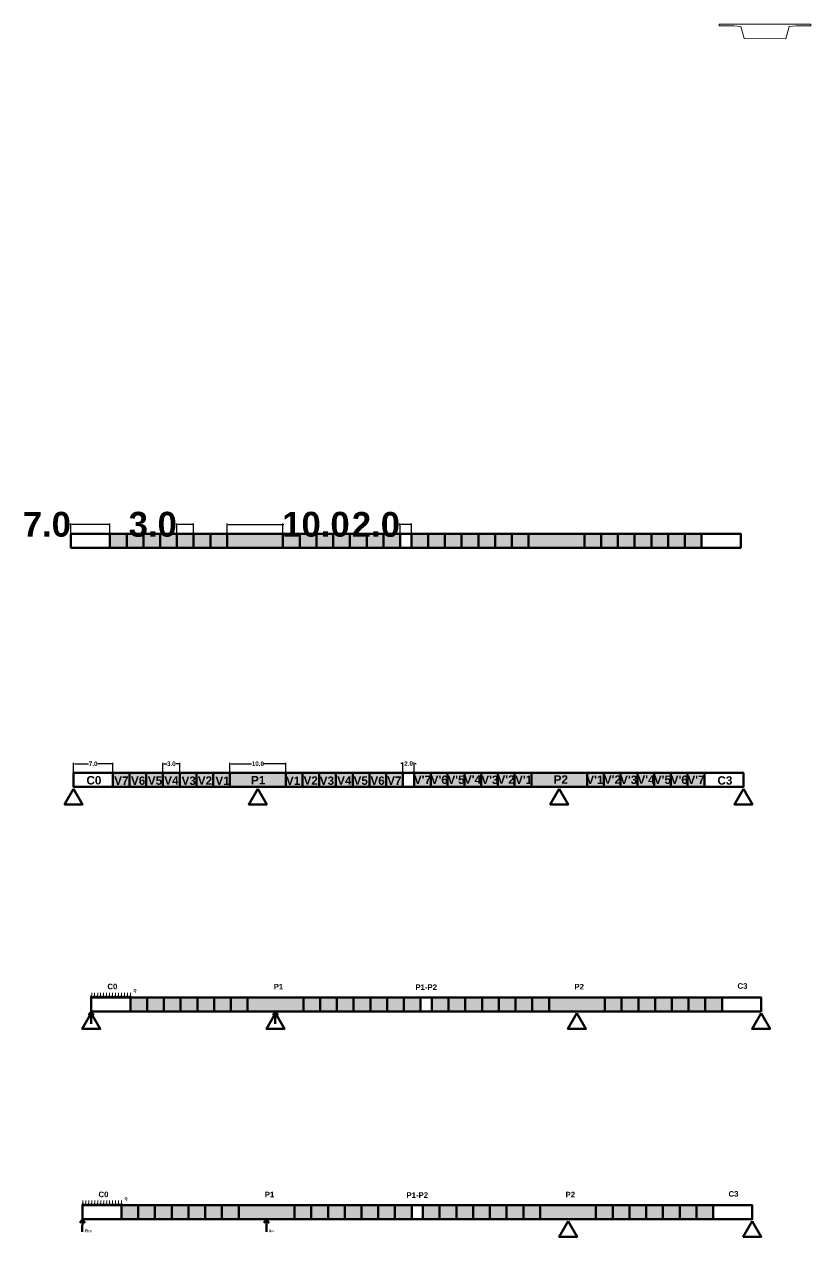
# Model space of a CAD drawing. Header units: metres. Extents: x 933 to 1658, y 433 to 671.
# Drawn here: x 1123.5 to 1264.3, y 451.2 to 668.4 of the extents above; entities that cross this region are included whole.
import ezdxf

# ---------------------------------------------------------------- set-up
doc = ezdxf.new("R2010")
doc.units = ezdxf.units.M
doc.header["$MEASUREMENT"] = 0
doc.linetypes.add('DASHED2', pattern=[0.375, 0.25, -0.125])
doc.styles.get("Standard").update_dxf_attribs({"font": 'arialbd.ttf'})
doc.dimstyles.new('Annotative', dxfattribs={"dimtxt": 0.8, "dimasz": 0.18, "dimexe": 0.18, "dimexo": 0.0625, "dimgap": 0.09, "dimtad": 0, "dimtih": 1, "dimtoh": 1, "dimdec": 1, "dimzin": 0, "dimdsep": 46, "dimtxsty": 'Standard', "dimcen": 0.09, "dimadec": 0, "dimazin": 0, "dimtfac": 1, "dimtdec": 1, "dimtofl": 0, "dimtmove": 0, "dimatfit": 3, "dimfxl": 1, "dimtolj": 1, "dimtzin": 0, "dimarcsym": 0})

# ---------------------------------------------------------------- blocks, each defined once
blk = doc.blocks.new('*U7')
at = {"color": 5, "lineweight": 18}
for p, q in [((0, 0), (-0.18, -0.24)), ((-0.02, -0.83), (0, 0)), ((0, 0), (0.17, -0.25))]:
    blk.add_line(p, q, dxfattribs=at)
blk = doc.blocks.new('*U8')
at = {"color": 0, "linetype": 'ByBlock', "lineweight": -2, "transparency": 16777216, "rotation": 180}
for p in [(976.89, 609.4), (977.42, 609.4), (977.96, 609.4), (978.49, 609.4), (979.03, 609.4), (979.56, 609.4), (980.1, 609.4), (980.63, 609.4), (981.17, 609.4), (981.7, 609.4), (982.23, 609.4), (982.77, 609.4), (983.3, 609.4), (983.84, 609.4)]:
    blk.add_blockref('*U7', p, dxfattribs=at)
blk = doc.blocks.new('*U9')
at = {"color": 5, "lineweight": 18}
for p, q in [((0, 0), (-0.18, -0.24)), ((-0.02, -0.83), (0, 0)), ((0, 0), (0.17, -0.25))]:
    blk.add_line(p, q, dxfattribs=at)
blk = doc.blocks.new('*U10')
at = {"color": 0, "linetype": 'ByBlock', "lineweight": -2, "transparency": 16777216, "rotation": 180}
for p in [(976.89, 609.4), (977.42, 609.4), (977.96, 609.4), (978.49, 609.4), (979.03, 609.4), (979.56, 609.4), (980.1, 609.4), (980.63, 609.4), (981.17, 609.4), (981.7, 609.4), (982.23, 609.4), (982.77, 609.4), (983.3, 609.4), (983.84, 609.4)]:
    blk.add_blockref('*U9', p, dxfattribs=at)
blk = doc.blocks.new('*D11')
at = {"color": 0, "lineweight": -2, "transparency": 16777216}
for p, q in [((1131.8, 578.78), (1131.62, 578.78)), ((1131.8, 577.17), (1131.8, 578.96)), ((1138.62, 578.78), (1131.98, 578.78)), ((1138.8, 577.17), (1138.8, 578.96))]:
    blk.add_line(p, q, dxfattribs=at)
at = {"color": 0, "lineweight": 50, "transparency": 16777216}
for points in [[(1131.98, 578.81), (1131.98, 578.75), (1131.8, 578.78)], [(1138.62, 578.81), (1138.62, 578.75), (1138.8, 578.78)]]:
    blk.add_solid(points, dxfattribs=at)
at = {"layer": 'Defpoints', "color": 0, "lineweight": 50, "transparency": 16777216}
for p in [(1131.8, 578.78), (1131.8, 577.11), (1138.8, 577.11)]:
    blk.add_point(p, dxfattribs=at)
at = {"color": 0, "lineweight": 50, "transparency": 16777216, "insert": (1127.5, 578.78), "char_height": 0.8, "attachment_point": 5}
blk.add_mtext('\\A1;{\\H5.55556x;7.0}', dxfattribs=at)
blk = doc.blocks.new('*D12')
at = {"color": 0, "lineweight": -2, "transparency": 16777216}
for p, q in [((1150.8, 578.78), (1150.62, 578.78)), ((1150.8, 577.17), (1150.8, 578.96)), ((1153.62, 578.78), (1150.98, 578.78)), ((1153.8, 577.17), (1153.8, 578.96))]:
    blk.add_line(p, q, dxfattribs=at)
at = {"color": 0, "lineweight": 50, "transparency": 16777216}
for points in [[(1150.98, 578.81), (1150.98, 578.75), (1150.8, 578.78)], [(1153.62, 578.81), (1153.62, 578.75), (1153.8, 578.78)]]:
    blk.add_solid(points, dxfattribs=at)
at = {"layer": 'Defpoints', "color": 0, "lineweight": 50, "transparency": 16777216}
for p in [(1150.8, 578.78), (1150.8, 577.11), (1153.8, 577.11)]:
    blk.add_point(p, dxfattribs=at)
at = {"color": 0, "lineweight": 50, "transparency": 16777216, "insert": (1146.48, 578.78), "char_height": 0.8, "attachment_point": 5}
blk.add_mtext('\\A1;{\\H5.55556x;3.0}', dxfattribs=at)
blk = doc.blocks.new('*D13')
at = {"color": 0, "lineweight": -2, "transparency": 16777216}
for p, q in [((1159.8, 577.17), (1159.8, 578.96)), ((1159.98, 578.78), (1169.62, 578.78)), ((1169.8, 577.17), (1169.8, 578.96)), ((1169.8, 578.78), (1169.98, 578.78))]:
    blk.add_line(p, q, dxfattribs=at)
at = {"color": 0, "lineweight": 50, "transparency": 16777216}
for points in [[(1159.98, 578.81), (1159.98, 578.75), (1159.8, 578.78)], [(1169.62, 578.81), (1169.62, 578.75), (1169.8, 578.78)]]:
    blk.add_solid(points, dxfattribs=at)
at = {"layer": 'Defpoints', "color": 0, "lineweight": 50, "transparency": 16777216}
for p in [(1169.8, 578.78), (1159.8, 577.11), (1169.8, 577.11)]:
    blk.add_point(p, dxfattribs=at)
at = {"color": 0, "lineweight": 50, "transparency": 16777216, "insert": (1175.71, 578.78), "char_height": 0.8, "attachment_point": 5}
blk.add_mtext('\\A1;{\\H5.55556x;10.0}', dxfattribs=at)
blk = doc.blocks.new('*D14')
at = {"color": 0, "lineweight": -2, "transparency": 16777216}
for p, q in [((1190.8, 578.75), (1190.62, 578.75)), ((1190.8, 577.17), (1190.8, 578.93)), ((1192.62, 578.75), (1190.98, 578.75)), ((1192.8, 577.17), (1192.8, 578.93))]:
    blk.add_line(p, q, dxfattribs=at)
at = {"color": 0, "lineweight": 50, "transparency": 16777216}
for points in [[(1190.98, 578.78), (1190.98, 578.72), (1190.8, 578.75)], [(1192.62, 578.78), (1192.62, 578.72), (1192.8, 578.75)]]:
    blk.add_solid(points, dxfattribs=at)
at = {"layer": 'Defpoints', "color": 0, "lineweight": 50, "transparency": 16777216}
for p in [(1190.8, 578.75), (1190.8, 577.11), (1192.8, 577.11)]:
    blk.add_point(p, dxfattribs=at)
at = {"color": 0, "lineweight": 50, "transparency": 16777216, "insert": (1186.45, 578.75), "char_height": 0.8, "attachment_point": 5}
blk.add_mtext('\\A1;{\\H5.55556x;2.0}', dxfattribs=at)
blk = doc.blocks.new('*D15')
at = {"color": 0, "lineweight": -2, "transparency": 16777216}
for p, q in [((1132.3, 534.33), (1132.3, 536.09)), ((1132.48, 535.91), (1134.98, 535.91)), ((1139.12, 535.91), (1136.61, 535.91)), ((1139.3, 534.33), (1139.3, 536.09))]:
    blk.add_line(p, q, dxfattribs=at)
at = {"color": 0, "lineweight": 50, "transparency": 16777216}
for points in [[(1132.48, 535.94), (1132.48, 535.88), (1132.3, 535.91)], [(1139.12, 535.94), (1139.12, 535.88), (1139.3, 535.91)]]:
    blk.add_solid(points, dxfattribs=at)
at = {"layer": 'Defpoints', "color": 0, "lineweight": 50, "transparency": 16777216}
for p in [(1139.3, 535.91), (1132.3, 534.27), (1139.3, 534.27)]:
    blk.add_point(p, dxfattribs=at)
at = {"color": 0, "lineweight": 50, "transparency": 16777216, "insert": (1135.8, 535.91), "char_height": 0.8, "attachment_point": 5}
blk.add_mtext('\\A1;7.0', dxfattribs=at)
blk = doc.blocks.new('*D16')
at = {"color": 0, "lineweight": -2, "transparency": 16777216}
for p, q in [((1148.3, 534.33), (1148.3, 536.09)), ((1148.48, 535.91), (1148.98, 535.91)), ((1151.12, 535.91), (1150.61, 535.91)), ((1151.3, 534.33), (1151.3, 536.09))]:
    blk.add_line(p, q, dxfattribs=at)
at = {"color": 0, "lineweight": 50, "transparency": 16777216}
for points in [[(1148.48, 535.94), (1148.48, 535.88), (1148.3, 535.91)], [(1151.12, 535.94), (1151.12, 535.88), (1151.3, 535.91)]]:
    blk.add_solid(points, dxfattribs=at)
at = {"layer": 'Defpoints', "color": 0, "lineweight": 50, "transparency": 16777216}
for p in [(1151.3, 535.91), (1148.3, 534.27), (1151.3, 534.27)]:
    blk.add_point(p, dxfattribs=at)
at = {"color": 0, "lineweight": 50, "transparency": 16777216, "insert": (1149.8, 535.91), "char_height": 0.8, "attachment_point": 5}
blk.add_mtext('\\A1;3.0', dxfattribs=at)
blk = doc.blocks.new('*D17')
at = {"color": 0, "lineweight": -2, "transparency": 16777216}
for p, q in [((1160.3, 534.33), (1160.3, 536.09)), ((1160.48, 535.91), (1164.19, 535.91)), ((1170.12, 535.91), (1166.4, 535.91)), ((1170.3, 534.33), (1170.3, 536.09))]:
    blk.add_line(p, q, dxfattribs=at)
at = {"color": 0, "lineweight": 50, "transparency": 16777216}
for points in [[(1160.48, 535.94), (1160.48, 535.88), (1160.3, 535.91)], [(1170.12, 535.94), (1170.12, 535.88), (1170.3, 535.91)]]:
    blk.add_solid(points, dxfattribs=at)
at = {"layer": 'Defpoints', "color": 0, "lineweight": 50, "transparency": 16777216}
for p in [(1170.3, 535.91), (1160.3, 534.27), (1170.3, 534.27)]:
    blk.add_point(p, dxfattribs=at)
at = {"color": 0, "lineweight": 50, "transparency": 16777216, "insert": (1165.3, 535.91), "char_height": 0.8, "attachment_point": 5}
blk.add_mtext('\\A1;10.0', dxfattribs=at)
blk = doc.blocks.new('*D18')
at = {"color": 0, "lineweight": -2, "transparency": 16777216}
for p, q in [((1191.12, 535.93), (1190.94, 535.93)), ((1191.3, 534.33), (1191.3, 536.11)), ((1193.3, 534.33), (1193.3, 536.11)), ((1193.48, 535.93), (1193.66, 535.93))]:
    blk.add_line(p, q, dxfattribs=at)
at = {"color": 0, "lineweight": 50, "transparency": 16777216}
for points in [[(1191.12, 535.96), (1191.12, 535.9), (1191.3, 535.93)], [(1193.48, 535.96), (1193.48, 535.9), (1193.3, 535.93)]]:
    blk.add_solid(points, dxfattribs=at)
at = {"layer": 'Defpoints', "color": 0, "lineweight": 50, "transparency": 16777216}
for p in [(1191.3, 535.93), (1191.3, 534.27), (1193.3, 534.27)]:
    blk.add_point(p, dxfattribs=at)
at = {"color": 0, "lineweight": 50, "transparency": 16777216, "insert": (1192.3, 535.93), "char_height": 0.8, "attachment_point": 5}
blk.add_mtext('\\A1;2.0', dxfattribs=at)

msp = doc.modelspace()

# ---------------------------------------------------------------- hatches: boundary and pattern name
at = {"linetype": 'DASHED2', "lineweight": 50}
h = msp.add_hatch(color=2, dxfattribs=at)
h.dxf.hatch_style = 1
h.paths.add_polyline_path([(1141.80072, 577.11198), (1138.80072, 577.11198), (1138.80072, 574.61198), (1141.80072, 574.61198)])
h.paths.add_polyline_path([(1144.80072, 577.11198), (1141.80072, 577.11198), (1141.80072, 574.61198), (1144.80072, 574.61198)])
h.paths.add_polyline_path([(1150.80072, 577.11198), (1147.80072, 577.11198), (1147.80072, 574.61198), (1150.80072, 574.61198)])
h.paths.add_polyline_path([(1147.80072, 577.11198), (1144.80072, 577.11198), (1144.80072, 574.61198), (1147.80072, 574.61198)])
h.paths.add_polyline_path([(1153.80072, 577.11198), (1150.80072, 577.11198), (1150.80072, 574.61198), (1153.80072, 574.61198)])
h.paths.add_polyline_path([(1156.80072, 577.11198), (1153.80072, 577.11198), (1153.80072, 574.61198), (1156.80072, 574.61198)])
h.paths.add_polyline_path([(1159.80072, 577.11198), (1156.80072, 577.11198), (1156.80072, 574.61198), (1159.80072, 574.61198)])
h = msp.add_hatch(color=8, dxfattribs=at)
h.dxf.hatch_style = 1
h.paths.add_polyline_path([(1169.80072, 577.11198), (1164.80072, 577.11198), (1159.80072, 577.11198), (1159.80072, 574.61198), (1164.80072, 574.61198), (1169.80072, 574.61198)])
h = msp.add_hatch(color=2, dxfattribs=at)
h.dxf.hatch_style = 1
h.paths.add_polyline_path([(1187.80072, 577.11198), (1190.80072, 577.11198), (1190.80072, 574.61198), (1187.80072, 574.61198)])
h.paths.add_polyline_path([(1184.80072, 577.11198), (1187.80072, 577.11198), (1187.80072, 574.61198), (1184.80072, 574.61198)])
h.paths.add_polyline_path([(1178.80072, 577.11198), (1181.80072, 577.11198), (1181.80072, 574.61198), (1178.80072, 574.61198)])
h.paths.add_polyline_path([(1181.80072, 577.11198), (1184.80072, 577.11198), (1184.80072, 574.61198), (1181.80072, 574.61198)])
h.paths.add_polyline_path([(1175.80072, 577.11198), (1178.80072, 577.11198), (1178.80072, 574.61198), (1175.80072, 574.61198)])
h.paths.add_polyline_path([(1172.80072, 577.11198), (1175.80072, 577.11198), (1175.80072, 574.61198), (1172.80072, 574.61198)])
h.paths.add_polyline_path([(1169.80072, 577.11198), (1172.80072, 577.11198), (1172.80072, 574.61198), (1169.80072, 574.61198)])
h = msp.add_hatch(color=2, dxfattribs=at)
h.dxf.hatch_style = 1
h.paths.add_polyline_path([(1195.80072, 577.11198), (1192.80072, 577.11198), (1192.80072, 574.61198), (1195.80072, 574.61198)])
h.paths.add_polyline_path([(1198.80072, 577.11198), (1195.80072, 577.11198), (1195.80072, 574.61198), (1198.80072, 574.61198)])
h.paths.add_polyline_path([(1204.80072, 577.11198), (1201.80072, 577.11198), (1201.80072, 574.61198), (1204.80072, 574.61198)])
h.paths.add_polyline_path([(1201.80072, 577.11198), (1198.80072, 577.11198), (1198.80072, 574.61198), (1201.80072, 574.61198)])
h.paths.add_polyline_path([(1207.80072, 577.11198), (1204.80072, 577.11198), (1204.80072, 574.61198), (1207.80072, 574.61198)])
h.paths.add_polyline_path([(1210.80072, 577.11198), (1207.80072, 577.11198), (1207.80072, 574.61198), (1210.80072, 574.61198)])
h.paths.add_polyline_path([(1213.80072, 577.11198), (1210.80072, 577.11198), (1210.80072, 574.61198), (1213.80072, 574.61198)])
h = msp.add_hatch(color=8, dxfattribs=at)
h.dxf.hatch_style = 1
h.paths.add_polyline_path([(1223.80072, 574.61198), (1223.80072, 577.11198), (1218.80072, 577.11198), (1213.80072, 577.11198), (1213.80072, 574.61198), (1218.80072, 574.61198)])
h = msp.add_hatch(color=2, dxfattribs=at)
h.dxf.hatch_style = 1
h.paths.add_polyline_path([(1241.80072, 577.11198), (1244.80072, 577.11198), (1244.80072, 574.61198), (1241.80072, 574.61198)])
h.paths.add_polyline_path([(1238.80072, 577.11198), (1241.80072, 577.11198), (1241.80072, 574.61198), (1238.80072, 574.61198)])
h.paths.add_polyline_path([(1232.80072, 577.11198), (1235.80072, 577.11198), (1235.80072, 574.61198), (1232.80072, 574.61198)])
h.paths.add_polyline_path([(1235.80072, 577.11198), (1238.80072, 577.11198), (1238.80072, 574.61198), (1235.80072, 574.61198)])
h.paths.add_polyline_path([(1229.80072, 577.11198), (1232.80072, 577.11198), (1232.80072, 574.61198), (1229.80072, 574.61198)])
h.paths.add_polyline_path([(1226.80072, 577.11198), (1229.80072, 577.11198), (1229.80072, 574.61198), (1226.80072, 574.61198)])
h.paths.add_polyline_path([(1223.80072, 577.11198), (1226.80072, 577.11198), (1226.80072, 574.61198), (1223.80072, 574.61198)])
h = msp.add_hatch(color=2, dxfattribs=at)
h.dxf.hatch_style = 1
h.paths.add_polyline_path([(1142.29576, 534.27108), (1139.29576, 534.27108), (1139.29576, 531.77108), (1142.29576, 531.77108)])
h.paths.add_polyline_path([(1145.29576, 534.27108), (1142.29576, 534.27108), (1142.29576, 531.77108), (1145.29576, 531.77108)])
h.paths.add_polyline_path([(1151.29576, 534.27108), (1148.29576, 534.27108), (1148.29576, 531.77108), (1151.29576, 531.77108)])
h.paths.add_polyline_path([(1148.29576, 534.27108), (1145.29576, 534.27108), (1145.29576, 531.77108), (1148.29576, 531.77108)])
h.paths.add_polyline_path([(1154.29576, 534.27108), (1151.29576, 534.27108), (1151.29576, 531.77108), (1154.29576, 531.77108)])
h.paths.add_polyline_path([(1157.29576, 534.27108), (1154.29576, 534.27108), (1154.29576, 531.77108), (1157.29576, 531.77108)])
h.paths.add_polyline_path([(1160.29576, 534.27108), (1157.29576, 534.27108), (1157.29576, 531.77108), (1160.29576, 531.77108)])
h = msp.add_hatch(color=8, dxfattribs=at)
h.dxf.hatch_style = 1
h.paths.add_polyline_path([(1170.29576, 534.27108), (1165.29576, 534.27108), (1160.29576, 534.27108), (1160.29576, 531.77108), (1165.29576, 531.77108), (1170.29576, 531.77108)])
h = msp.add_hatch(color=2, dxfattribs=at)
h.dxf.hatch_style = 1
h.paths.add_polyline_path([(1188.29576, 534.27108), (1191.29576, 534.27108), (1191.29576, 531.77108), (1188.29576, 531.77108)])
h.paths.add_polyline_path([(1185.29576, 534.27108), (1188.29576, 534.27108), (1188.29576, 531.77108), (1185.29576, 531.77108)])
h.paths.add_polyline_path([(1179.29576, 534.27108), (1182.29576, 534.27108), (1182.29576, 531.77108), (1179.29576, 531.77108)])
h.paths.add_polyline_path([(1182.29576, 534.27108), (1185.29576, 534.27108), (1185.29576, 531.77108), (1182.29576, 531.77108)])
h.paths.add_polyline_path([(1176.29576, 534.27108), (1179.29576, 534.27108), (1179.29576, 531.77108), (1176.29576, 531.77108)])
h.paths.add_polyline_path([(1173.29576, 534.27108), (1176.29576, 534.27108), (1176.29576, 531.77108), (1173.29576, 531.77108)])
h.paths.add_polyline_path([(1170.29576, 534.27108), (1173.29576, 534.27108), (1173.29576, 531.77108), (1170.29576, 531.77108)])
h = msp.add_hatch(color=2, dxfattribs=at)
h.dxf.hatch_style = 1
h.paths.add_polyline_path([(1196.29576, 534.27108), (1193.29576, 534.27108), (1193.29576, 531.77108), (1196.29576, 531.77108)])
h.paths.add_polyline_path([(1199.29576, 534.27108), (1196.29576, 534.27108), (1196.29576, 531.77108), (1199.29576, 531.77108)])
h.paths.add_polyline_path([(1205.29576, 534.27108), (1202.29576, 534.27108), (1202.29576, 531.77108), (1205.29576, 531.77108)])
h.paths.add_polyline_path([(1202.29576, 534.27108), (1199.29576, 534.27108), (1199.29576, 531.77108), (1202.29576, 531.77108)])
h.paths.add_polyline_path([(1208.29576, 534.27108), (1205.29576, 534.27108), (1205.29576, 531.77108), (1208.29576, 531.77108)])
h.paths.add_polyline_path([(1211.29576, 534.27108), (1208.29576, 534.27108), (1208.29576, 531.77108), (1211.29576, 531.77108)])
h.paths.add_polyline_path([(1214.29576, 534.27108), (1211.29576, 534.27108), (1211.29576, 531.77108), (1214.29576, 531.77108)])
h = msp.add_hatch(color=8, dxfattribs=at)
h.dxf.hatch_style = 1
h.paths.add_polyline_path([(1224.29576, 531.77108), (1224.29576, 534.27108), (1219.29576, 534.27108), (1214.29576, 534.27108), (1214.29576, 531.77108), (1219.29576, 531.77108)])
h = msp.add_hatch(color=2, dxfattribs=at)
h.dxf.hatch_style = 1
h.paths.add_polyline_path([(1242.29576, 534.27108), (1245.29576, 534.27108), (1245.29576, 531.77108), (1242.29576, 531.77108)])
h.paths.add_polyline_path([(1239.29576, 534.27108), (1242.29576, 534.27108), (1242.29576, 531.77108), (1239.29576, 531.77108)])
h.paths.add_polyline_path([(1233.29576, 534.27108), (1236.29576, 534.27108), (1236.29576, 531.77108), (1233.29576, 531.77108)])
h.paths.add_polyline_path([(1236.29576, 534.27108), (1239.29576, 534.27108), (1239.29576, 531.77108), (1236.29576, 531.77108)])
h.paths.add_polyline_path([(1230.29576, 534.27108), (1233.29576, 534.27108), (1233.29576, 531.77108), (1230.29576, 531.77108)])
h.paths.add_polyline_path([(1227.29576, 534.27108), (1230.29576, 534.27108), (1230.29576, 531.77108), (1227.29576, 531.77108)])
h.paths.add_polyline_path([(1224.29576, 534.27108), (1227.29576, 534.27108), (1227.29576, 531.77108), (1224.29576, 531.77108)])
h = msp.add_hatch(color=2, dxfattribs=at)
h.dxf.hatch_style = 1
h.paths.add_polyline_path([(1145.46205, 494.05255), (1142.46205, 494.05255), (1142.46205, 491.55255), (1145.46205, 491.55255)])
h.paths.add_polyline_path([(1148.46205, 494.05255), (1145.46205, 494.05255), (1145.46205, 491.55255), (1148.46205, 491.55255)])
h.paths.add_polyline_path([(1154.46205, 494.05255), (1151.46205, 494.05255), (1151.46205, 491.55255), (1154.46205, 491.55255)])
h.paths.add_polyline_path([(1151.46205, 494.05255), (1148.46205, 494.05255), (1148.46205, 491.55255), (1151.46205, 491.55255)])
h.paths.add_polyline_path([(1157.46205, 494.05255), (1154.46205, 494.05255), (1154.46205, 491.55255), (1157.46205, 491.55255)])
h.paths.add_polyline_path([(1160.46205, 494.05255), (1157.46205, 494.05255), (1157.46205, 491.55255), (1160.46205, 491.55255)])
h.paths.add_polyline_path([(1163.46205, 494.05255), (1160.46205, 494.05255), (1160.46205, 491.55255), (1163.46205, 491.55255)])
h = msp.add_hatch(color=8, dxfattribs=at)
h.dxf.hatch_style = 1
h.paths.add_polyline_path([(1173.46205, 494.05255), (1168.46205, 494.05255), (1163.46205, 494.05255), (1163.46205, 491.55255), (1168.46205, 491.55255), (1173.46205, 491.55255)])
h = msp.add_hatch(color=2, dxfattribs=at)
h.dxf.hatch_style = 1
h.paths.add_polyline_path([(1191.46205, 494.05255), (1194.46205, 494.05255), (1194.46205, 491.55255), (1191.46205, 491.55255)])
h.paths.add_polyline_path([(1188.46205, 494.05255), (1191.46205, 494.05255), (1191.46205, 491.55255), (1188.46205, 491.55255)])
h.paths.add_polyline_path([(1182.46205, 494.05255), (1185.46205, 494.05255), (1185.46205, 491.55255), (1182.46205, 491.55255)])
h.paths.add_polyline_path([(1185.46205, 494.05255), (1188.46205, 494.05255), (1188.46205, 491.55255), (1185.46205, 491.55255)])
h.paths.add_polyline_path([(1179.46205, 494.05255), (1182.46205, 494.05255), (1182.46205, 491.55255), (1179.46205, 491.55255)])
h.paths.add_polyline_path([(1176.46205, 494.05255), (1179.46205, 494.05255), (1179.46205, 491.55255), (1176.46205, 491.55255)])
h.paths.add_polyline_path([(1173.46205, 494.05255), (1176.46205, 494.05255), (1176.46205, 491.55255), (1173.46205, 491.55255)])
h = msp.add_hatch(color=2, dxfattribs=at)
h.dxf.hatch_style = 1
h.paths.add_polyline_path([(1199.46205, 494.05255), (1196.46205, 494.05255), (1196.46205, 491.55255), (1199.46205, 491.55255)])
h.paths.add_polyline_path([(1202.46205, 494.05255), (1199.46205, 494.05255), (1199.46205, 491.55255), (1202.46205, 491.55255)])
h.paths.add_polyline_path([(1208.46205, 494.05255), (1205.46205, 494.05255), (1205.46205, 491.55255), (1208.46205, 491.55255)])
h.paths.add_polyline_path([(1205.46205, 494.05255), (1202.46205, 494.05255), (1202.46205, 491.55255), (1205.46205, 491.55255)])
h.paths.add_polyline_path([(1211.46205, 494.05255), (1208.46205, 494.05255), (1208.46205, 491.55255), (1211.46205, 491.55255)])
h.paths.add_polyline_path([(1214.46205, 494.05255), (1211.46205, 494.05255), (1211.46205, 491.55255), (1214.46205, 491.55255)])
h.paths.add_polyline_path([(1217.46205, 494.05255), (1214.46205, 494.05255), (1214.46205, 491.55255), (1217.46205, 491.55255)])
h = msp.add_hatch(color=8, dxfattribs=at)
h.dxf.hatch_style = 1
h.paths.add_polyline_path([(1227.46205, 491.55255), (1227.46205, 494.05255), (1222.46205, 494.05255), (1217.46205, 494.05255), (1217.46205, 491.55255), (1222.46205, 491.55255)])
h = msp.add_hatch(color=2, dxfattribs=at)
h.dxf.hatch_style = 1
h.paths.add_polyline_path([(1245.46205, 494.05255), (1248.46205, 494.05255), (1248.46205, 491.55255), (1245.46205, 491.55255)])
h.paths.add_polyline_path([(1242.46205, 494.05255), (1245.46205, 494.05255), (1245.46205, 491.55255), (1242.46205, 491.55255)])
h.paths.add_polyline_path([(1236.46205, 494.05255), (1239.46205, 494.05255), (1239.46205, 491.55255), (1236.46205, 491.55255)])
h.paths.add_polyline_path([(1239.46205, 494.05255), (1242.46205, 494.05255), (1242.46205, 491.55255), (1239.46205, 491.55255)])
h.paths.add_polyline_path([(1233.46205, 494.05255), (1236.46205, 494.05255), (1236.46205, 491.55255), (1233.46205, 491.55255)])
h.paths.add_polyline_path([(1230.46205, 494.05255), (1233.46205, 494.05255), (1233.46205, 491.55255), (1230.46205, 491.55255)])
h.paths.add_polyline_path([(1227.46205, 494.05255), (1230.46205, 494.05255), (1230.46205, 491.55255), (1227.46205, 491.55255)])
h = msp.add_hatch(color=2, dxfattribs=at)
h.dxf.hatch_style = 1
h.paths.add_polyline_path([(1143.86699, 456.8116), (1140.86699, 456.8116), (1140.86699, 454.3116), (1143.86699, 454.3116)])
h.paths.add_polyline_path([(1146.86699, 456.8116), (1143.86699, 456.8116), (1143.86699, 454.3116), (1146.86699, 454.3116)])
h.paths.add_polyline_path([(1152.86699, 456.8116), (1149.86699, 456.8116), (1149.86699, 454.3116), (1152.86699, 454.3116)])
h.paths.add_polyline_path([(1149.86699, 456.8116), (1146.86699, 456.8116), (1146.86699, 454.3116), (1149.86699, 454.3116)])
h.paths.add_polyline_path([(1155.86699, 456.8116), (1152.86699, 456.8116), (1152.86699, 454.3116), (1155.86699, 454.3116)])
h.paths.add_polyline_path([(1158.86699, 456.8116), (1155.86699, 456.8116), (1155.86699, 454.3116), (1158.86699, 454.3116)])
h.paths.add_polyline_path([(1161.86699, 456.8116), (1158.86699, 456.8116), (1158.86699, 454.3116), (1161.86699, 454.3116)])
h = msp.add_hatch(color=8, dxfattribs=at)
h.dxf.hatch_style = 1
h.paths.add_polyline_path([(1171.86699, 456.8116), (1166.86699, 456.8116), (1161.86699, 456.8116), (1161.86699, 454.3116), (1166.86699, 454.3116), (1171.86699, 454.3116)])
h = msp.add_hatch(color=2, dxfattribs=at)
h.dxf.hatch_style = 1
h.paths.add_polyline_path([(1189.86699, 456.8116), (1192.86699, 456.8116), (1192.86699, 454.3116), (1189.86699, 454.3116)])
h.paths.add_polyline_path([(1186.86699, 456.8116), (1189.86699, 456.8116), (1189.86699, 454.3116), (1186.86699, 454.3116)])
h.paths.add_polyline_path([(1180.86699, 456.8116), (1183.86699, 456.8116), (1183.86699, 454.3116), (1180.86699, 454.3116)])
h.paths.add_polyline_path([(1183.86699, 456.8116), (1186.86699, 456.8116), (1186.86699, 454.3116), (1183.86699, 454.3116)])
h.paths.add_polyline_path([(1177.86699, 456.8116), (1180.86699, 456.8116), (1180.86699, 454.3116), (1177.86699, 454.3116)])
h.paths.add_polyline_path([(1174.86699, 456.8116), (1177.86699, 456.8116), (1177.86699, 454.3116), (1174.86699, 454.3116)])
h.paths.add_polyline_path([(1171.86699, 456.8116), (1174.86699, 456.8116), (1174.86699, 454.3116), (1171.86699, 454.3116)])
h = msp.add_hatch(color=2, dxfattribs=at)
h.dxf.hatch_style = 1
h.paths.add_polyline_path([(1197.86699, 456.8116), (1194.86699, 456.8116), (1194.86699, 454.3116), (1197.86699, 454.3116)])
h.paths.add_polyline_path([(1200.86699, 456.8116), (1197.86699, 456.8116), (1197.86699, 454.3116), (1200.86699, 454.3116)])
h.paths.add_polyline_path([(1206.86699, 456.8116), (1203.86699, 456.8116), (1203.86699, 454.3116), (1206.86699, 454.3116)])
h.paths.add_polyline_path([(1203.86699, 456.8116), (1200.86699, 456.8116), (1200.86699, 454.3116), (1203.86699, 454.3116)])
h.paths.add_polyline_path([(1209.86699, 456.8116), (1206.86699, 456.8116), (1206.86699, 454.3116), (1209.86699, 454.3116)])
h.paths.add_polyline_path([(1212.86699, 456.8116), (1209.86699, 456.8116), (1209.86699, 454.3116), (1212.86699, 454.3116)])
h.paths.add_polyline_path([(1215.86699, 456.8116), (1212.86699, 456.8116), (1212.86699, 454.3116), (1215.86699, 454.3116)])
h = msp.add_hatch(color=8, dxfattribs=at)
h.dxf.hatch_style = 1
h.paths.add_polyline_path([(1225.86699, 454.3116), (1225.86699, 456.8116), (1220.86699, 456.8116), (1215.86699, 456.8116), (1215.86699, 454.3116), (1220.86699, 454.3116)])
h = msp.add_hatch(color=2, dxfattribs=at)
h.dxf.hatch_style = 1
h.paths.add_polyline_path([(1243.86699, 456.8116), (1246.86699, 456.8116), (1246.86699, 454.3116), (1243.86699, 454.3116)])
h.paths.add_polyline_path([(1240.86699, 456.8116), (1243.86699, 456.8116), (1243.86699, 454.3116), (1240.86699, 454.3116)])
h.paths.add_polyline_path([(1234.86699, 456.8116), (1237.86699, 456.8116), (1237.86699, 454.3116), (1234.86699, 454.3116)])
h.paths.add_polyline_path([(1237.86699, 456.8116), (1240.86699, 456.8116), (1240.86699, 454.3116), (1237.86699, 454.3116)])
h.paths.add_polyline_path([(1231.86699, 456.8116), (1234.86699, 456.8116), (1234.86699, 454.3116), (1231.86699, 454.3116)])
h.paths.add_polyline_path([(1228.86699, 456.8116), (1231.86699, 456.8116), (1231.86699, 454.3116), (1228.86699, 454.3116)])
h.paths.add_polyline_path([(1225.86699, 456.8116), (1228.86699, 456.8116), (1228.86699, 454.3116), (1225.86699, 454.3116)])

# ---------------------------------------------------------------- linework, layer by layer
at = {"color": 5, "lineweight": 50}
for p, q in [((1135.46205, 491.55255), (1134.98401, 490.8941)), ((1135.41958, 489.30295), (1135.46205, 491.55255)), ((1135.46205, 491.55255), (1135.9149, 490.87653)), ((1168.46205, 491.55255), (1167.98401, 490.8941)), ((1168.41958, 489.30295), (1168.46205, 491.55255)), ((1168.46205, 491.55255), (1168.9149, 490.87653)), ((1133.86699, 454.3116), (1133.38895, 453.65316)), ((1133.82452, 452.062), (1133.86699, 454.3116)), ((1133.86699, 454.3116), (1134.31984, 453.63558)), ((1166.86699, 454.3116), (1166.38895, 453.65316)), ((1166.82452, 452.062), (1166.86699, 454.3116)), ((1166.86699, 454.3116), (1167.31984, 453.63558))]:
    msp.add_line(p, q, dxfattribs=at)
at = {"color": 5, "lineweight": 20}
msp.add_lwpolyline([(1247.9529, 668.38092), (1264.34846, 668.38092), (1264.34846, 668.1137), (1261.75481, 668.1137), (1260.48409, 667.98399), (1259.90931, 665.79098), (1252.40401, 665.80511), (1251.82329, 667.9862), (1250.54108, 668.11411), (1247.95196, 668.11693), (1247.95196, 668.38092)], dxfattribs=at)
at = {"lineweight": 50}
for points in [[(1138.80072, 577.11198), (1131.80072, 577.11198), (1131.80072, 574.61198), (1138.80072, 574.61198)], [(1190.80072, 577.11198), (1192.80072, 577.11198), (1192.80072, 574.61198), (1190.80072, 574.61198)], [(1244.80072, 577.11198), (1251.80072, 577.11198), (1251.80072, 574.61198), (1244.80072, 574.61198)], [(1139.29576, 534.27108), (1132.29576, 534.27108), (1132.29576, 531.77108), (1139.29576, 531.77108)], [(1191.29576, 534.27108), (1193.29576, 534.27108), (1193.29576, 531.77108), (1191.29576, 531.77108)], [(1245.29576, 534.27108), (1252.29576, 534.27108), (1252.29576, 531.77108), (1245.29576, 531.77108)], [(1142.46205, 494.05255), (1135.46205, 494.05255), (1135.46205, 491.55255), (1142.46205, 491.55255)], [(1194.46205, 494.05255), (1196.46205, 494.05255), (1196.46205, 491.55255), (1194.46205, 491.55255)], [(1248.46205, 494.05255), (1255.46205, 494.05255), (1255.46205, 491.55255), (1248.46205, 491.55255)], [(1140.86699, 456.8116), (1133.86699, 456.8116), (1133.86699, 454.3116), (1140.86699, 454.3116)], [(1192.86699, 456.8116), (1194.86699, 456.8116), (1194.86699, 454.3116), (1192.86699, 454.3116)], [(1246.86699, 456.8116), (1253.86699, 456.8116), (1253.86699, 454.3116), (1246.86699, 454.3116)]]:
    msp.add_lwpolyline(points, close=True, dxfattribs=at)
for points in [[(1141.80072, 577.11198), (1138.80072, 577.11198), (1138.80072, 574.61198), (1141.80072, 574.61198)], [(1144.80072, 577.11198), (1141.80072, 577.11198), (1141.80072, 574.61198), (1144.80072, 574.61198)], [(1147.80072, 577.11198), (1144.80072, 577.11198), (1144.80072, 574.61198), (1147.80072, 574.61198)], [(1150.80072, 577.11198), (1147.80072, 577.11198), (1147.80072, 574.61198), (1150.80072, 574.61198)], [(1153.80072, 577.11198), (1150.80072, 577.11198), (1150.80072, 574.61198), (1153.80072, 574.61198)], [(1156.80072, 577.11198), (1153.80072, 577.11198), (1153.80072, 574.61198), (1156.80072, 574.61198)], [(1159.80072, 577.11198), (1156.80072, 577.11198), (1156.80072, 574.61198), (1159.80072, 574.61198)], [(1164.80072, 577.11198), (1159.80072, 577.11198), (1159.80072, 574.61198), (1164.80072, 574.61198)], [(1164.80072, 574.61198), (1169.80072, 574.61198), (1169.80072, 577.11198), (1164.80072, 577.11198)], [(1169.80072, 577.11198), (1172.80072, 577.11198), (1172.80072, 574.61198), (1169.80072, 574.61198)], [(1172.80072, 577.11198), (1175.80072, 577.11198), (1175.80072, 574.61198), (1172.80072, 574.61198)], [(1175.80072, 577.11198), (1178.80072, 577.11198), (1178.80072, 574.61198), (1175.80072, 574.61198)], [(1178.80072, 577.11198), (1181.80072, 577.11198), (1181.80072, 574.61198), (1178.80072, 574.61198)], [(1181.80072, 577.11198), (1184.80072, 577.11198), (1184.80072, 574.61198), (1181.80072, 574.61198)], [(1184.80072, 577.11198), (1187.80072, 577.11198), (1187.80072, 574.61198), (1184.80072, 574.61198)], [(1187.80072, 577.11198), (1190.80072, 577.11198), (1190.80072, 574.61198), (1187.80072, 574.61198)], [(1195.80072, 577.11198), (1192.80072, 577.11198), (1192.80072, 574.61198), (1195.80072, 574.61198)], [(1198.80072, 577.11198), (1195.80072, 577.11198), (1195.80072, 574.61198), (1198.80072, 574.61198)], [(1201.80072, 577.11198), (1198.80072, 577.11198), (1198.80072, 574.61198), (1201.80072, 574.61198)], [(1204.80072, 577.11198), (1201.80072, 577.11198), (1201.80072, 574.61198), (1204.80072, 574.61198)], [(1207.80072, 577.11198), (1204.80072, 577.11198), (1204.80072, 574.61198), (1207.80072, 574.61198)], [(1210.80072, 577.11198), (1207.80072, 577.11198), (1207.80072, 574.61198), (1210.80072, 574.61198)], [(1213.80072, 577.11198), (1210.80072, 577.11198), (1210.80072, 574.61198), (1213.80072, 574.61198)], [(1218.80072, 574.61198), (1213.80072, 574.61198), (1213.80072, 577.11198), (1218.80072, 577.11198)], [(1218.80072, 577.11198), (1223.80072, 577.11198), (1223.80072, 574.61198), (1218.80072, 574.61198)], [(1223.80072, 577.11198), (1226.80072, 577.11198), (1226.80072, 574.61198), (1223.80072, 574.61198)], [(1226.80072, 577.11198), (1229.80072, 577.11198), (1229.80072, 574.61198), (1226.80072, 574.61198)], [(1229.80072, 577.11198), (1232.80072, 577.11198), (1232.80072, 574.61198), (1229.80072, 574.61198)], [(1232.80072, 577.11198), (1235.80072, 577.11198), (1235.80072, 574.61198), (1232.80072, 574.61198)], [(1235.80072, 577.11198), (1238.80072, 577.11198), (1238.80072, 574.61198), (1235.80072, 574.61198)], [(1238.80072, 577.11198), (1241.80072, 577.11198), (1241.80072, 574.61198), (1238.80072, 574.61198)], [(1241.80072, 577.11198), (1244.80072, 577.11198), (1244.80072, 574.61198), (1241.80072, 574.61198)], [(1142.29576, 534.27108), (1139.29576, 534.27108), (1139.29576, 531.77108), (1142.29576, 531.77108)], [(1145.29576, 534.27108), (1142.29576, 534.27108), (1142.29576, 531.77108), (1145.29576, 531.77108)], [(1148.29576, 534.27108), (1145.29576, 534.27108), (1145.29576, 531.77108), (1148.29576, 531.77108)], [(1151.29576, 534.27108), (1148.29576, 534.27108), (1148.29576, 531.77108), (1151.29576, 531.77108)], [(1154.29576, 534.27108), (1151.29576, 534.27108), (1151.29576, 531.77108), (1154.29576, 531.77108)], [(1157.29576, 534.27108), (1154.29576, 534.27108), (1154.29576, 531.77108), (1157.29576, 531.77108)], [(1160.29576, 534.27108), (1157.29576, 534.27108), (1157.29576, 531.77108), (1160.29576, 531.77108)], [(1165.29576, 534.27108), (1160.29576, 534.27108), (1160.29576, 531.77108), (1165.29576, 531.77108)], [(1165.29576, 531.77108), (1170.29576, 531.77108), (1170.29576, 534.27108), (1165.29576, 534.27108)], [(1170.29576, 534.27108), (1173.29576, 534.27108), (1173.29576, 531.77108), (1170.29576, 531.77108)], [(1173.29576, 534.27108), (1176.29576, 534.27108), (1176.29576, 531.77108), (1173.29576, 531.77108)], [(1176.29576, 534.27108), (1179.29576, 534.27108), (1179.29576, 531.77108), (1176.29576, 531.77108)], [(1179.29576, 534.27108), (1182.29576, 534.27108), (1182.29576, 531.77108), (1179.29576, 531.77108)], [(1182.29576, 534.27108), (1185.29576, 534.27108), (1185.29576, 531.77108), (1182.29576, 531.77108)], [(1185.29576, 534.27108), (1188.29576, 534.27108), (1188.29576, 531.77108), (1185.29576, 531.77108)], [(1188.29576, 534.27108), (1191.29576, 534.27108), (1191.29576, 531.77108), (1188.29576, 531.77108)], [(1196.29576, 534.27108), (1193.29576, 534.27108), (1193.29576, 531.77108), (1196.29576, 531.77108)], [(1199.29576, 534.27108), (1196.29576, 534.27108), (1196.29576, 531.77108), (1199.29576, 531.77108)], [(1202.29576, 534.27108), (1199.29576, 534.27108), (1199.29576, 531.77108), (1202.29576, 531.77108)], [(1205.29576, 534.27108), (1202.29576, 534.27108), (1202.29576, 531.77108), (1205.29576, 531.77108)], [(1208.29576, 534.27108), (1205.29576, 534.27108), (1205.29576, 531.77108), (1208.29576, 531.77108)], [(1211.29576, 534.27108), (1208.29576, 534.27108), (1208.29576, 531.77108), (1211.29576, 531.77108)], [(1214.29576, 534.27108), (1211.29576, 534.27108), (1211.29576, 531.77108), (1214.29576, 531.77108)], [(1219.29576, 531.77108), (1214.29576, 531.77108), (1214.29576, 534.27108), (1219.29576, 534.27108)], [(1219.29576, 534.27108), (1224.29576, 534.27108), (1224.29576, 531.77108), (1219.29576, 531.77108)], [(1224.29576, 534.27108), (1227.29576, 534.27108), (1227.29576, 531.77108), (1224.29576, 531.77108)], [(1227.29576, 534.27108), (1230.29576, 534.27108), (1230.29576, 531.77108), (1227.29576, 531.77108)], [(1230.29576, 534.27108), (1233.29576, 534.27108), (1233.29576, 531.77108), (1230.29576, 531.77108)], [(1233.29576, 534.27108), (1236.29576, 534.27108), (1236.29576, 531.77108), (1233.29576, 531.77108)], [(1236.29576, 534.27108), (1239.29576, 534.27108), (1239.29576, 531.77108), (1236.29576, 531.77108)], [(1239.29576, 534.27108), (1242.29576, 534.27108), (1242.29576, 531.77108), (1239.29576, 531.77108)], [(1242.29576, 534.27108), (1245.29576, 534.27108), (1245.29576, 531.77108), (1242.29576, 531.77108)], [(1145.46205, 494.05255), (1142.46205, 494.05255), (1142.46205, 491.55255), (1145.46205, 491.55255)], [(1148.46205, 494.05255), (1145.46205, 494.05255), (1145.46205, 491.55255), (1148.46205, 491.55255)], [(1151.46205, 494.05255), (1148.46205, 494.05255), (1148.46205, 491.55255), (1151.46205, 491.55255)], [(1154.46205, 494.05255), (1151.46205, 494.05255), (1151.46205, 491.55255), (1154.46205, 491.55255)], [(1157.46205, 494.05255), (1154.46205, 494.05255), (1154.46205, 491.55255), (1157.46205, 491.55255)], [(1160.46205, 494.05255), (1157.46205, 494.05255), (1157.46205, 491.55255), (1160.46205, 491.55255)], [(1163.46205, 494.05255), (1160.46205, 494.05255), (1160.46205, 491.55255), (1163.46205, 491.55255)], [(1168.46205, 494.05255), (1163.46205, 494.05255), (1163.46205, 491.55255), (1168.46205, 491.55255)], [(1168.46205, 491.55255), (1173.46205, 491.55255), (1173.46205, 494.05255), (1168.46205, 494.05255)], [(1173.46205, 494.05255), (1176.46205, 494.05255), (1176.46205, 491.55255), (1173.46205, 491.55255)], [(1176.46205, 494.05255), (1179.46205, 494.05255), (1179.46205, 491.55255), (1176.46205, 491.55255)], [(1179.46205, 494.05255), (1182.46205, 494.05255), (1182.46205, 491.55255), (1179.46205, 491.55255)], [(1182.46205, 494.05255), (1185.46205, 494.05255), (1185.46205, 491.55255), (1182.46205, 491.55255)], [(1185.46205, 494.05255), (1188.46205, 494.05255), (1188.46205, 491.55255), (1185.46205, 491.55255)], [(1188.46205, 494.05255), (1191.46205, 494.05255), (1191.46205, 491.55255), (1188.46205, 491.55255)], [(1191.46205, 494.05255), (1194.46205, 494.05255), (1194.46205, 491.55255), (1191.46205, 491.55255)], [(1199.46205, 494.05255), (1196.46205, 494.05255), (1196.46205, 491.55255), (1199.46205, 491.55255)], [(1202.46205, 494.05255), (1199.46205, 494.05255), (1199.46205, 491.55255), (1202.46205, 491.55255)], [(1205.46205, 494.05255), (1202.46205, 494.05255), (1202.46205, 491.55255), (1205.46205, 491.55255)], [(1208.46205, 494.05255), (1205.46205, 494.05255), (1205.46205, 491.55255), (1208.46205, 491.55255)], [(1211.46205, 494.05255), (1208.46205, 494.05255), (1208.46205, 491.55255), (1211.46205, 491.55255)], [(1214.46205, 494.05255), (1211.46205, 494.05255), (1211.46205, 491.55255), (1214.46205, 491.55255)], [(1217.46205, 494.05255), (1214.46205, 494.05255), (1214.46205, 491.55255), (1217.46205, 491.55255)], [(1222.46205, 491.55255), (1217.46205, 491.55255), (1217.46205, 494.05255), (1222.46205, 494.05255)], [(1222.46205, 494.05255), (1227.46205, 494.05255), (1227.46205, 491.55255), (1222.46205, 491.55255)], [(1227.46205, 494.05255), (1230.46205, 494.05255), (1230.46205, 491.55255), (1227.46205, 491.55255)], [(1230.46205, 494.05255), (1233.46205, 494.05255), (1233.46205, 491.55255), (1230.46205, 491.55255)], [(1233.46205, 494.05255), (1236.46205, 494.05255), (1236.46205, 491.55255), (1233.46205, 491.55255)], [(1236.46205, 494.05255), (1239.46205, 494.05255), (1239.46205, 491.55255), (1236.46205, 491.55255)], [(1239.46205, 494.05255), (1242.46205, 494.05255), (1242.46205, 491.55255), (1239.46205, 491.55255)], [(1242.46205, 494.05255), (1245.46205, 494.05255), (1245.46205, 491.55255), (1242.46205, 491.55255)], [(1245.46205, 494.05255), (1248.46205, 494.05255), (1248.46205, 491.55255), (1245.46205, 491.55255)], [(1143.86699, 456.8116), (1140.86699, 456.8116), (1140.86699, 454.3116), (1143.86699, 454.3116)], [(1146.86699, 456.8116), (1143.86699, 456.8116), (1143.86699, 454.3116), (1146.86699, 454.3116)], [(1149.86699, 456.8116), (1146.86699, 456.8116), (1146.86699, 454.3116), (1149.86699, 454.3116)], [(1152.86699, 456.8116), (1149.86699, 456.8116), (1149.86699, 454.3116), (1152.86699, 454.3116)], [(1155.86699, 456.8116), (1152.86699, 456.8116), (1152.86699, 454.3116), (1155.86699, 454.3116)], [(1158.86699, 456.8116), (1155.86699, 456.8116), (1155.86699, 454.3116), (1158.86699, 454.3116)], [(1161.86699, 456.8116), (1158.86699, 456.8116), (1158.86699, 454.3116), (1161.86699, 454.3116)], [(1166.86699, 456.8116), (1161.86699, 456.8116), (1161.86699, 454.3116), (1166.86699, 454.3116)], [(1166.86699, 454.3116), (1171.86699, 454.3116), (1171.86699, 456.8116), (1166.86699, 456.8116)], [(1171.86699, 456.8116), (1174.86699, 456.8116), (1174.86699, 454.3116), (1171.86699, 454.3116)], [(1174.86699, 456.8116), (1177.86699, 456.8116), (1177.86699, 454.3116), (1174.86699, 454.3116)], [(1177.86699, 456.8116), (1180.86699, 456.8116), (1180.86699, 454.3116), (1177.86699, 454.3116)], [(1180.86699, 456.8116), (1183.86699, 456.8116), (1183.86699, 454.3116), (1180.86699, 454.3116)], [(1183.86699, 456.8116), (1186.86699, 456.8116), (1186.86699, 454.3116), (1183.86699, 454.3116)], [(1186.86699, 456.8116), (1189.86699, 456.8116), (1189.86699, 454.3116), (1186.86699, 454.3116)], [(1189.86699, 456.8116), (1192.86699, 456.8116), (1192.86699, 454.3116), (1189.86699, 454.3116)], [(1197.86699, 456.8116), (1194.86699, 456.8116), (1194.86699, 454.3116), (1197.86699, 454.3116)], [(1200.86699, 456.8116), (1197.86699, 456.8116), (1197.86699, 454.3116), (1200.86699, 454.3116)], [(1203.86699, 456.8116), (1200.86699, 456.8116), (1200.86699, 454.3116), (1203.86699, 454.3116)], [(1206.86699, 456.8116), (1203.86699, 456.8116), (1203.86699, 454.3116), (1206.86699, 454.3116)], [(1209.86699, 456.8116), (1206.86699, 456.8116), (1206.86699, 454.3116), (1209.86699, 454.3116)], [(1212.86699, 456.8116), (1209.86699, 456.8116), (1209.86699, 454.3116), (1212.86699, 454.3116)], [(1215.86699, 456.8116), (1212.86699, 456.8116), (1212.86699, 454.3116), (1215.86699, 454.3116)], [(1220.86699, 454.3116), (1215.86699, 454.3116), (1215.86699, 456.8116), (1220.86699, 456.8116)], [(1220.86699, 456.8116), (1225.86699, 456.8116), (1225.86699, 454.3116), (1220.86699, 454.3116)], [(1225.86699, 456.8116), (1228.86699, 456.8116), (1228.86699, 454.3116), (1225.86699, 454.3116)], [(1228.86699, 456.8116), (1231.86699, 456.8116), (1231.86699, 454.3116), (1228.86699, 454.3116)], [(1231.86699, 456.8116), (1234.86699, 456.8116), (1234.86699, 454.3116), (1231.86699, 454.3116)], [(1234.86699, 456.8116), (1237.86699, 456.8116), (1237.86699, 454.3116), (1234.86699, 454.3116)], [(1237.86699, 456.8116), (1240.86699, 456.8116), (1240.86699, 454.3116), (1237.86699, 454.3116)], [(1240.86699, 456.8116), (1243.86699, 456.8116), (1243.86699, 454.3116), (1240.86699, 454.3116)], [(1243.86699, 456.8116), (1246.86699, 456.8116), (1246.86699, 454.3116), (1243.86699, 454.3116)]]:
    msp.add_lwpolyline(points, dxfattribs=at)
at = {"color": 5, "lineweight": 50}
for points in [[(1132.29576, 531.42516), (1130.68407, 528.63362), (1133.90746, 528.63362)], [(1165.29576, 531.42516), (1163.68407, 528.63362), (1166.90746, 528.63362)], [(1219.29576, 531.42516), (1217.68407, 528.63362), (1220.90746, 528.63362)], [(1252.29576, 531.42516), (1250.68407, 528.63362), (1253.90746, 528.63362)], [(1135.46205, 491.20663), (1133.85036, 488.41509), (1137.07375, 488.41509)], [(1168.46205, 491.20663), (1166.85036, 488.41509), (1170.07375, 488.41509)], [(1222.46205, 491.20663), (1220.85036, 488.41509), (1224.07375, 488.41509)], [(1255.46205, 491.20663), (1253.85036, 488.41509), (1257.07375, 488.41509)], [(1220.86699, 453.96569), (1219.25529, 451.17415), (1222.47869, 451.17415)], [(1253.86699, 453.96569), (1252.25529, 451.17415), (1255.47869, 451.17415)]]:
    msp.add_lwpolyline(points, close=True, dxfattribs=at)

# ---------------------------------------------------------------- block references
at = {"lineweight": 50}
for name, p in [('*U8', (158.6245, -115.34489)), ('*U10', (157.02943, -152.58583))]:
    msp.add_blockref(name, p, dxfattribs=at)

# ---------------------------------------------------------------- texts
at = {"color": 5, "lineweight": 50}
for s, insert, char_height, attachment_point in [('C0', (1134.59418, 533.69705), 1.5, 1), ('V7', (1139.5682, 533.62576), 1.5, 1), ('V6', (1142.56708, 533.62624), 1.5, 1), ('V5', (1145.58219, 533.63425), 1.5, 1), ('V4', (1148.52629, 533.64503), 1.5, 1), ('V3', (1151.63909, 533.62101), 1.5, 1), ('V2', (1154.54216, 533.65187), 1.5, 1), ('V1', (1157.6923, 533.62101), 1.5, 1), ('P1', (1164.0745, 533.71403), 1.5, 1), ('V1', (1172.89923, 533.62101), 1.5, 3), ('V2', (1176.04937, 533.65187), 1.5, 3), ('V3', (1178.95244, 533.62101), 1.5, 3), ('V4', (1182.06524, 533.64503), 1.5, 3), ('V5', (1185.00934, 533.63425), 1.5, 3), ('V6', (1188.02445, 533.62624), 1.5, 3), ('V7', (1191.02333, 533.62576), 1.5, 3), ("V'7", (1193.26397, 533.7916), 1.5, 1), ("V'6", (1196.26285, 533.79208), 1.5, 1), ("V'5", (1199.27796, 533.80009), 1.5, 1), ("V'4", (1202.22206, 533.81087), 1.5, 1), ("V'3", (1205.33486, 533.78685), 1.5, 1), ("V'2", (1208.23793, 533.81771), 1.5, 1), ("V'1", (1211.38807, 533.78685), 1.5, 1), ('P2', (1218.29153, 533.84274), 1.5, 1), ("V'1", (1227.20346, 533.78685), 1.5, 3), ("V'2", (1230.3536, 533.81771), 1.5, 3), ("V'3", (1233.25667, 533.78685), 1.5, 3), ("V'4", (1236.36947, 533.81087), 1.5, 3), ("V'5", (1239.31357, 533.80009), 1.5, 3), ("V'6", (1242.32868, 533.79208), 1.5, 3), ("V'7", (1245.32756, 533.7916), 1.5, 3), ('C3', (1247.63416, 533.66793), 1.5, 1), ('{\\fArial|b1|i0|c0|p34;C0}', (1138.34506, 496.50119), 1, 1), ('{\\fArial|b1|i0|c0|p34;Q}', (1143.01049, 495.54254), 0.5, 1), ('{\\fArial|b1|i0|c0|p34;P1}', (1168.13362, 496.47958), 1, 1), ('{\\fArial|b1|i0|c0|p34;P1-P2}', (1193.51744, 496.38578), 1, 1), ('{\\fArial|b1|i0|c0|p34;P2}', (1222.01609, 496.46661), 1, 1), ('{\\fArial|b1|i0|c0|p34;C3}', (1251.21585, 496.59406), 1, 1), ('{\\fArial|b1|i0|c0|p34;C0}', (1136.74999, 459.26025), 1, 1), ('{\\fArial|b1|i0|c0|p34;Q}', (1141.41543, 458.3016), 0.5, 1), ('{\\fArial|b1|i0|c0|p34;P1}', (1166.53856, 459.23864), 1, 1), ('{\\fArial|b1|i0|c0|p34;P1-P2}', (1191.92238, 459.14483), 1, 1), ('{\\fArial|b1|i0|c0|p34;P2}', (1220.42103, 459.22566), 1, 1), ('{\\fArial|b1|i0|c0|p34;C3}', (1249.62079, 459.35312), 1, 1), ('{\\fArial|b1|i0|c0|p34;R\\H0.7x;C0}', (1134.34924, 452.48667), 0.5, 1), ('{\\fArial|b1|i0|c0|p34;R\\H0.7x;P1}', (1167.22485, 452.43883), 0.5, 1)]:
    msp.add_mtext_dynamic_manual_height_columns(s, width=7.5272044, gutter_width=1, heights=[0], dxfattribs=dict(at, insert=insert, char_height=char_height, attachment_point=attachment_point))

# ---------------------------------------------------------------- dimensions: what is measured, and where the dimension line sits
for base, p1, p2, picture, middle in [((1131.80072, 578.78384), (1138.80072, 577.11198), (1131.80072, 577.11198), '*D11', (1127.50009, 578.78384)), ((1150.80072, 578.78384), (1153.80072, 577.11198), (1150.80072, 577.11198), '*D12', (1146.48493, 578.78384)), ((1169.80072, 578.78384), (1159.80072, 577.11198), (1169.80072, 577.11198), '*D13', (1175.7142, 578.78384)), ((1190.80072, 578.75384), (1192.80072, 577.11198), (1190.80072, 577.11198), '*D14', (1186.44552, 578.75384))]:
    dim = msp.add_linear_dim(base=base, p1=p1, p2=p2, text='{\\H5.55556x;<>}', dimstyle='Annotative', dxfattribs=at)
    dim.commit()
    dim.dimension.update_dxf_attribs({"geometry": picture, "text_midpoint": middle})
for base, p1, p2, picture, middle in [((1139.29576, 535.91235), (1132.29576, 534.27108), (1139.29576, 534.27108), '*D15', (1135.79576, 535.91235)), ((1151.29576, 535.91235), (1148.29576, 534.27108), (1151.29576, 534.27108), '*D16', (1149.79576, 535.91235)), ((1170.29576, 535.91235), (1160.29576, 534.27108), (1170.29576, 534.27108), '*D17', (1165.29576, 535.91235)), ((1191.29576, 535.92735), (1193.29576, 534.27108), (1191.29576, 534.27108), '*D18', (1192.29576, 535.92735))]:
    dim = msp.add_linear_dim(base=base, p1=p1, p2=p2, dimstyle='Annotative', dxfattribs=at)
    dim.commit()
    dim.dimension.update_dxf_attribs({"geometry": picture, "text_midpoint": middle})

doc.saveas('drawing.dxf')
